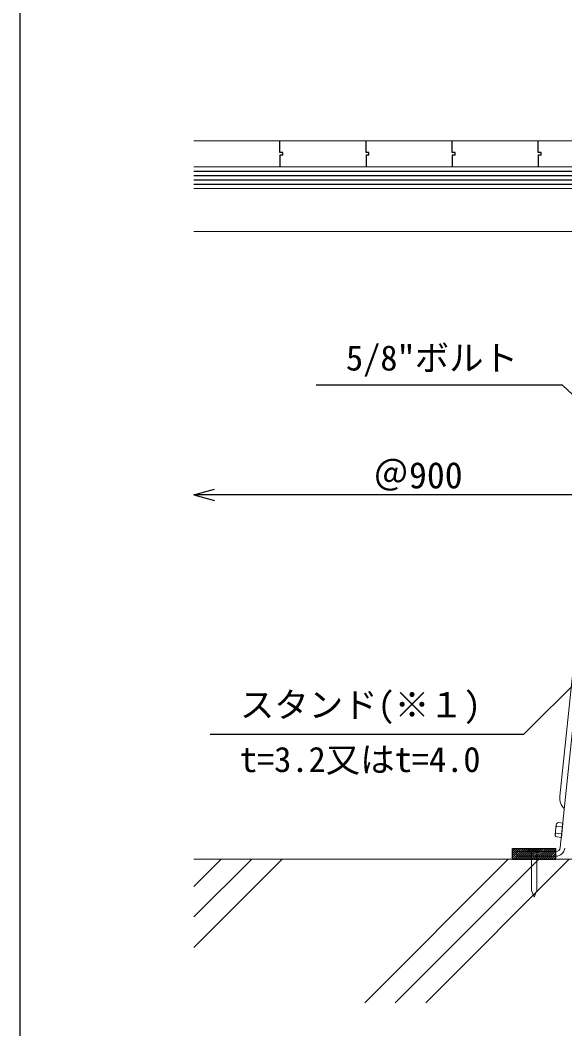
# Model space of a CAD drawing. Units: millimetres on the paper, enlarged 100 times, with parts at other scales. Extents: x -20630 to 20620, y -14480 to 14258.
# Drawn here: x -2386 to 144, y -9253 to -4572 of the extents above; entities that cross this region are included whole.
import ezdxf
from ezdxf.enums import TextEntityAlignment as Align

# ---------------------------------------------------------------- set-up
doc = ezdxf.new("R2010")
doc.units = ezdxf.units.MM
doc.header["$LTSCALE"] = 100
doc.layers.add('2-1_中線', color=7, linetype='Continuous', lineweight=18)
for name, color, linetype in [('2-2_太線１', 3, 'Continuous'), ('2-4_細線', 4, 'Continuous'), ('2-5_寸法', 7, 'Continuous'), ('2-6_文字', 7, 'Continuous')]:
    doc.layers.add(name, color=color, linetype=linetype)
doc.styles.add('ＭＳ ゴシック', font='')
doc.styles.get('ＭＳ ゴシック').set_extended_font_data('MS Gothic')

msp = doc.modelspace()

# ---------------------------------------------------------------- linework, layer by layer
at = {"layer": '2-1_中線'}
for p, q in [((-1579.3, -5132.1), (2420.7, -5132.1)), ((-1579.3, -5252.1), (2420.7, -5252.1)), ((-1579.3, -5352.1), (2420.7, -5352.1)), ((-1579.3, -5552.1), (237.4, -5552.1)), ((250.1, -7190.4), (122.7, -8411.7)), ((211.6, -7302.4), (120.7, -8173.7)), ((99.2, -8351.6), (104.1, -8305)), ((106.1, -8312), (102.9, -8316.4)), ((106.1, -8312), (132.8, -8314.8)), ((114.9, -8296.2), (134.6, -8298.2)), ((127.7, -8364.5), (134.6, -8298.2)), ((102.6, -8345.1), (100.4, -8340.2)), ((102.6, -8345.1), (129.4, -8347.9)), ((108, -8362.4), (127.7, -8364.5)), ((-25.1, -8424.1), (-25.1, -8430.8)), ((-1579.3, -8465.4), (2420.7, -8465.4)), ((-1452, -8465.4), (-1579.3, -8592.7)), ((-1169.2, -8465.4), (-1579.3, -8875.5)), ((-1310.6, -8465.4), (-1579.3, -8734.1)), ((-118.7, -8465.4), (-785.3, -9132.1)), ((22.7, -8465.4), (-643.9, -9132.1)), ((164.2, -8465.4), (-502.5, -9132.1)), ((-79.3, -8430.8), (-79.3, -8452.1)), ((101.5, -8430.8), (-79.3, -8430.8)), ((-79.3, -8452.1), (101.5, -8452.1)), ((-10.8, -8437.5), (-10.8, -8610.8)), ((13.9, -8437.5), (13.9, -8610.8)), ((0.9, -8642.4), (-10.8, -8610.8)), ((2.1, -8642.4), (13.9, -8610.8))]:
    msp.add_line(p, q, dxfattribs=at)
msp.add_lwpolyline([(-25.1, -8424.1), (28.2, -8424.1), (28.2, -8430.8), (1.5, -8430.8), (-25.1, -8430.8)], dxfattribs=at)
for centre, radius, start, end in [((186.9, -8181.9), 66.7, 174.047, 227.1771), ((113.9, -8306), 9.87, 84.0473, 217.4798), ((109.1, -8352.6), 9.87, 130.6148, 264.0473), ((101.5, -8409.5), 21.3, 270, 354.047), ((101.5, -8409.5), 42.7, 270, 354.047), ((-17.5, -8437.5), 6.67, 0, 90), ((20.5, -8437.5), 6.67, 90, 180), ((1.5, -8642.2), 0.67, 200.3045, 339.6955)]:
    msp.add_arc(centre, radius, start, end, dxfattribs=at)
at = {"layer": '2-2_太線１'}
for p, q in [((-1579.3, -5272.1), (2420.7, -5272.1)), ((-1579.3, -5292.1), (2420.7, -5292.1)), ((-1579.3, -5312.1), (2420.7, -5312.1)), ((-1579.3, -5332.1), (2420.7, -5332.1)), ((-98.5, -8416.1), (101.5, -8416.1)), ((-98.5, -8465.5), (-98.5, -8416.1)), ((-94.3, -8416.1), (-98.5, -8420.3)), ((-56.6, -8416.1), (-98.5, -8458)), ((-84.9, -8416.1), (-98.5, -8429.7)), ((-75.5, -8416.1), (-98.5, -8439.1)), ((-66, -8416.1), (-98.5, -8448.6)), ((-47.2, -8416.1), (-96.5, -8465.5)), ((-37.7, -8416.1), (-87.1, -8465.5)), ((-28.3, -8416.1), (-77.6, -8465.5)), ((-18.9, -8416.1), (-68.2, -8465.5)), ((-9.5, -8416.1), (-58.8, -8465.5)), ((0, -8416.1), (-49.4, -8465.5)), ((9.4, -8416.1), (-39.9, -8465.5)), ((18.8, -8416.1), (-30.5, -8465.5)), ((28.3, -8416.1), (-21.1, -8465.5)), ((37.7, -8416.1), (-11.6, -8465.5)), ((47.1, -8416.1), (-2.2, -8465.5)), ((56.5, -8416.1), (7.2, -8465.5)), ((66, -8416.1), (16.6, -8465.5)), ((75.4, -8416.1), (26.1, -8465.5)), ((84.8, -8416.1), (35.5, -8465.5)), ((94.3, -8416.1), (44.9, -8465.5)), ((101.5, -8418.3), (54.3, -8465.5)), ((101.5, -8465.5), (101.5, -8416.1)), ((-98.5, -8465.5), (101.5, -8465.5)), ((101.5, -8427.7), (63.8, -8465.5)), ((101.5, -8437.1), (73.2, -8465.5)), ((101.5, -8446.6), (82.6, -8465.5)), ((101.5, -8456), (92.1, -8465.5)), ((101.5, -8465.4), (101.5, -8465.5))]:
    msp.add_line(p, q, dxfattribs=at)
at = {"layer": '2-4_細線'}
for points in [[(-1165.9, -5198.8), (-1165.9, -5185.4), (-1179.3, -5185.4), (-1179.3, -5132.1)], [(-765.9, -5198.8), (-765.9, -5185.4), (-779.3, -5185.4), (-779.3, -5132.1)], [(-365.9, -5198.8), (-365.9, -5185.4), (-379.3, -5185.4), (-379.3, -5132.1)], [(34.1, -5198.8), (34.1, -5185.4), (20.7, -5185.4), (20.7, -5132.1)], [(-1165.9, -5198.8), (-1179.3, -5198.8), (-1179.3, -5252.1)], [(-765.9, -5198.8), (-779.3, -5198.8), (-779.3, -5252.1)], [(-365.9, -5198.8), (-379.3, -5198.8), (-379.3, -5252.1)], [(34.1, -5198.8), (20.7, -5198.8), (20.7, -5252.1)]]:
    msp.add_lwpolyline(points, dxfattribs=at)
at = {"layer": '2-5_寸法'}
for p, q in [((-1579.3, -6774.6), (-1482.7, -6748.7)), ((420.7, -6774.6), (-1579.3, -6774.6)), ((-1579.3, -6774.6), (-1482.7, -6800.5))]:
    msp.add_line(p, q, dxfattribs=at)
at = {"layer": '2-6_文字'}
for p, q in [((-2386.2, -9465.4), (-2386.2, -2132.1)), ((133.7, -6266), (-1011.8, -6266)), ((420.7, -6536.6), (133.7, -6266)), ((216.5, -7623.5), (-47.6, -7887.6)), ((-47.6, -7887.6), (-1503, -7887.6))]:
    msp.add_line(p, q, dxfattribs=at)

# ---------------------------------------------------------------- texts
at = {"layer": '2-5_寸法', "style": 'ＭＳ ゴシック'}
msp.add_text('＠900', height=122.2, dxfattribs=at).set_placement((-746.7, -6781.3), align=Align.BOTTOM_LEFT)
at = {"layer": '2-6_文字', "style": 'ＭＳ ゴシック'}
for s, p in [('5/8"ボルト', (-872.8, -6232.9)), ('スタンド(※１)', (-1365.7, -7842.9)), ('t=3.2又はt=4.0', (-1365.7, -8096.6))]:
    msp.add_text(s, height=117.3, dxfattribs=at).set_placement(p, align=Align.BOTTOM_LEFT)

doc.saveas('drawing.dxf')
